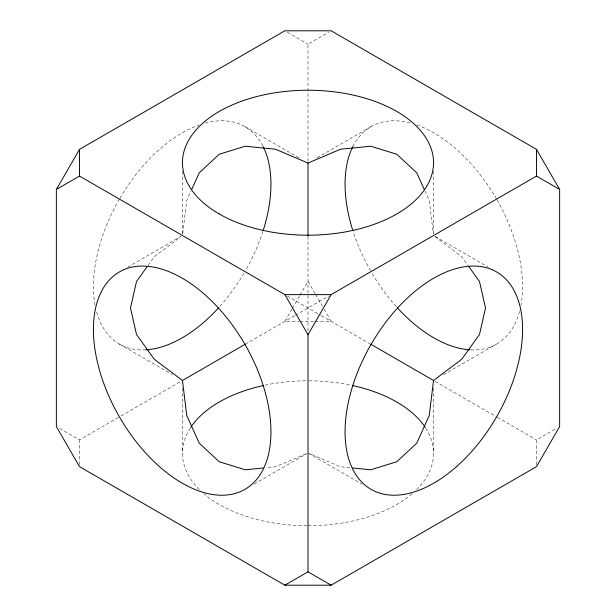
<?xml version="1.0" encoding="UTF-8"?>
<svg xmlns="http://www.w3.org/2000/svg" width="616" height="616" viewBox="0 0 616 616"><rect width="100%" height="100%" fill="white"/><g stroke="black" fill="none" stroke-linecap="round" stroke-linejoin="round"><path stroke-width="0.46" stroke-dasharray="3.08 2.31" d="M182.698 233.626L186.74 200.477L191.052 190.945M291.945 309.093L284.854 321.367L299.03 321.367M292.415 308.277L299.499 296.003M299.969 295.187L308 281.281L315.084 293.547M148.156 265.25L154.254 256.749L180.942 236.667M308 161.284L308 44.16L328.667 32.232M127.712 267.136L180.804 236.482M317.125 157.781L371.048 126.642M59.675 428.467L79.51 439.924L120.243 416.401M121.075 415.923L180.935 381.366M245.23 344.236L294.671 315.7M295.503 315.215L328.829 295.973M254.077 484.084L306.345 453.915M443.489 374.728L496.581 344.075M536.49 464.733L536.49 439.924L556.325 428.467M306.244 453.699L275.506 466.774L266.05 467.713M299.969 321.367L314.137 321.367M315.084 321.367L331.146 321.367L323.115 307.453M349.95 467.713L340.494 466.774L308.878 453.33M287.333 32.232L308 44.16M244.952 126.642L298.875 157.781M435.196 236.482L488.288 267.136M287.171 295.973L320.497 315.215M321.329 315.7L369.947 343.767M435.065 381.366L496.588 416.878M497.42 417.363L536.49 439.924M119.419 344.075L172.511 374.728M308.832 453.43L361.923 484.084M435.058 236.667L461.746 256.749L467.844 265.25M315.554 294.371L322.638 306.637M424.948 190.945L429.26 200.477L433.302 233.626M433.533 171.34L433.533 233.61M433.533 388.142L433.533 453.284M308 236.159L308 332.047M182.467 171.34L182.467 233.61M182.467 388.142L182.467 453.284M79.51 439.924L79.51 464.733M205.159 123.092A125.533 72.48 -60 0 1 263.186 146.677M262.916 231.346A125.533 72.48 -60 0 1 245.43 270.77M243.982 273.25A125.533 72.48 -60 0 1 219.712 306.575M145.884 349.857A125.533 72.48 -60 0 1 96.442 311.388M95.041 305.19A125.533 72.48 -60 0 1 119.419 199.122M119.897 198.29A125.533 72.48 -60 0 1 199.084 124.979M519.558 311.388A125.533 72.48 60 0 1 470.116 349.857M396.288 306.575A125.533 72.48 60 0 1 371.048 271.602M370.57 270.77A125.533 72.48 60 0 1 353.084 231.346M352.814 146.677A125.533 72.48 60 0 1 410.841 123.092M416.917 124.979A125.533 72.48 60 0 1 496.581 199.122M497.058 199.954A125.533 72.48 60 0 1 520.959 305.19M425.81 428.251A125.533 72.48 0 0 1 416.716 489.52M412.042 493.832A125.533 72.48 0 0 1 308 525.756M307.045 525.756A125.533 72.48 0 0 1 203.958 493.832M199.284 489.52A125.533 72.48 0 0 1 190.19 428.251M265.088 385.169A125.533 72.48 0 0 1 308 380.804M308.955 380.811A125.533 72.48 0 0 1 350.912 385.169"/><path stroke-width="0.92" d="M468.953 266.797L479.479 281.474L485.531 308L479.479 334.526L461.746 359.251L433.533 380.48L429.26 415.523L416.716 443.243L396.766 461.746L370.77 469.769L352.791 467.991M191.838 189.212L199.284 172.757L219.234 154.254L245.23 146.231L275.506 149.226L308 163.048L340.494 149.226L370.77 146.231L396.766 154.254L416.716 172.757L424.162 189.212M56.364 189.443L79.51 149.357L284.854 30.8L331.146 30.8L536.49 149.357L559.636 189.443L559.636 426.557L536.49 466.643L331.146 585.2L284.854 585.2L79.51 466.643L56.364 426.557L56.364 189.443L79.51 176.076L79.51 149.357M284.854 585.2L308 571.841L308 334.719L331.146 294.633L536.49 176.076L559.636 189.443M147.047 266.797L136.521 281.474L130.469 308L136.521 334.526L154.254 359.251L182.467 380.48L186.74 415.523L199.284 443.243L219.234 461.746L245.23 469.769L263.209 467.991M182.467 380.48L245.23 344.236M79.51 176.076L284.854 294.633L331.146 294.633M370.77 344.236L433.533 380.48M308 571.841L331.146 585.2M284.854 294.633L308 334.719M536.49 149.357L536.49 176.076M308 163.048L308 235.528M263.186 146.677A125.533 72.48 -60 0 1 263.209 230.43M218.426 308A125.533 72.48 -60 0 1 145.884 349.857M470.116 349.857A125.533 72.48 60 0 1 397.574 308M352.791 230.43A125.533 72.48 60 0 1 352.814 146.677M190.698 427.473A125.533 72.48 0 0 1 263.217 385.577M352.783 385.577A125.533 72.48 0 0 1 425.302 427.473M219.234 213.968A125.533 72.48 0 0 0 429.26 181.474A125.533 72.48 0 0 0 275.506 92.708A125.533 72.48 0 0 0 219.234 213.968M456.795 466.381A125.533 72.48 -60 0 0 496.581 271.925A125.533 72.48 -60 0 0 348.079 403.611A125.533 72.48 -60 0 0 456.795 466.381M93.416 329.391A125.533 72.48 60 0 0 226.565 495.033A125.533 72.48 60 0 0 226.565 317.494A125.533 72.48 60 0 0 93.416 329.391"/></g></svg>
